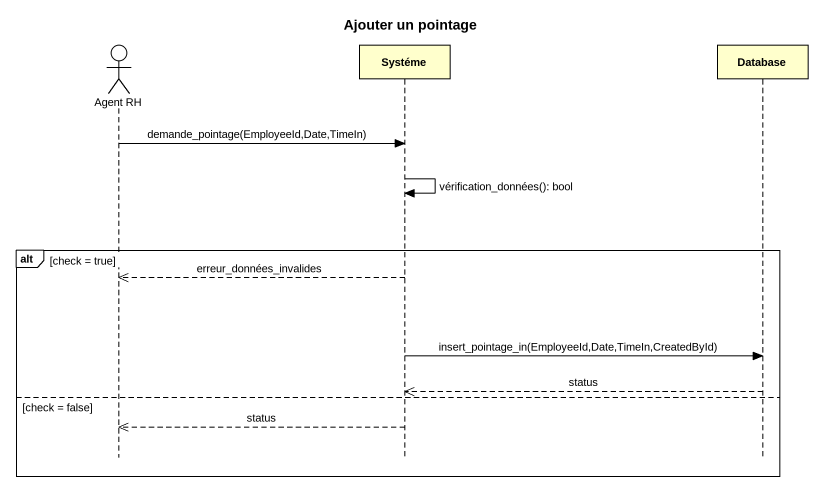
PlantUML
@startuml
title Ajouter un pointage
hide footbox
actor "Agent RH" as Agent_RH
participant Systéme
participant "Database" as Database_

Agent_RH -> Systéme : demande_pointage(EmployeeId,Date,TimeIn)
Systéme -> Systéme : vérification_données(): bool
alt check = true
  Systéme -->> Agent_RH : erreur_données_invalides
  Systéme -> Database_ : insert_pointage_in(EmployeeId,Date,TimeIn,CreatedById)
  Database_ -->> Systéme : status
else check = false
  Systéme -->> Agent_RH : status
end
@enduml
